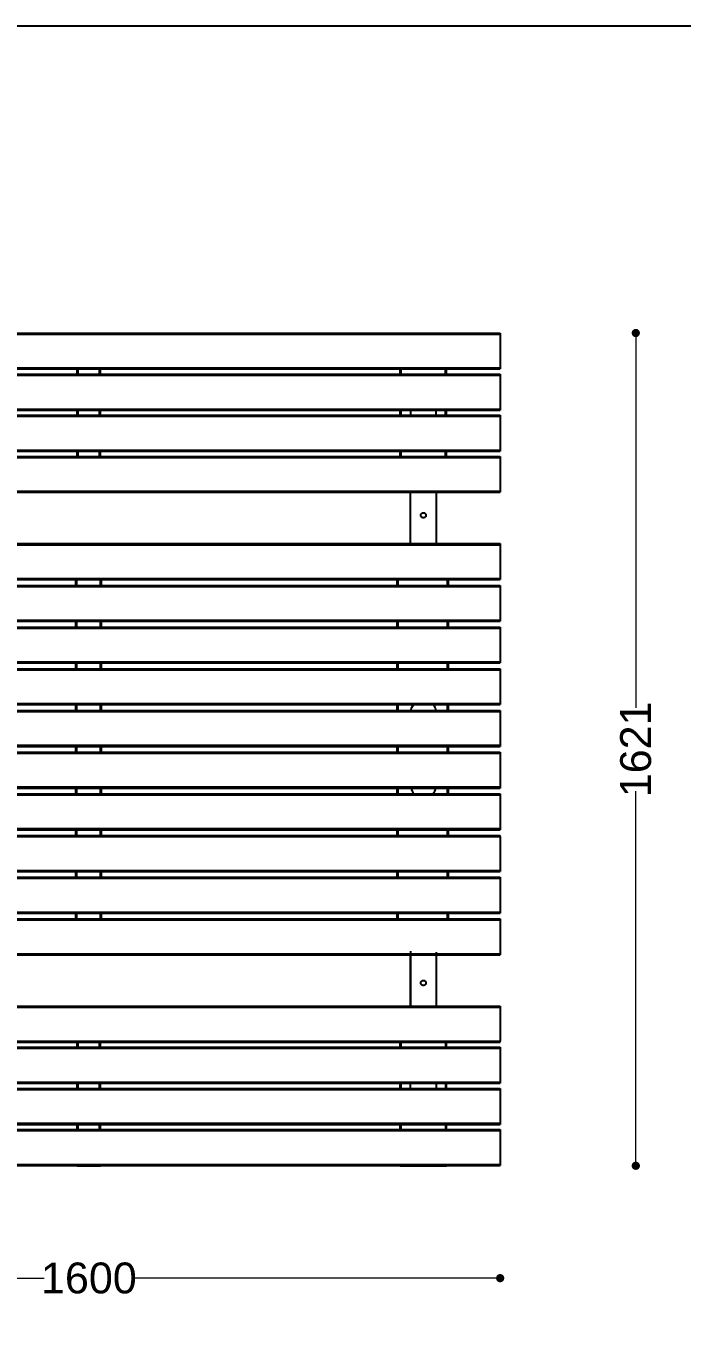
# Model space of a CAD drawing. Header units: millimetres. Extents: x 9263 to 14334, y 16216 to 20445.
# Drawn here: x 10539 to 11816, y 17926 to 20445 of the extents above; entities that cross this region are included whole.
import ezdxf

# ---------------------------------------------------------------- set-up
doc = ezdxf.new("R2010")
doc.units = ezdxf.units.MM
doc.header["$LTSCALE"] = 3
doc.layers.add('Default', color=7, linetype='Continuous')
doc.styles.get("Standard").update_dxf_attribs({"font": 'arial.ttf'})
doc.dimstyles.new('MATEUSZ', dxfattribs={"dimtxt": 35, "dimasz": 16, "dimexe": 0.18, "dimexo": 0.0625, "dimgap": 0.09, "dimtad": 0, "dimdec": 0, "dimdsep": 46, "dimtxsty": 'Standard', "dimblk": 'DOT', "dimcen": 0.09, "dimse1": 1, "dimse2": 1, "dimadec": 0, "dimazin": 0, "dimtfac": 1, "dimtdec": 0, "dimtofl": 0, "dimtmove": 0, "dimatfit": 3, "dimfxl": 1, "dimtolj": 1, "dimtzin": 0, "dimlwd": 9, "dimlwe": 9, "dimarcsym": 0})

# ---------------------------------------------------------------- blocks, each defined once
blk = doc.blocks.new('_Dot')
at = {"color": 0, "linetype": 'ByBlock', "lineweight": -2}
blk.add_line((-0.5, 0), (-1, 0), dxfattribs=at)
at = {"color": 0, "linetype": 'ByBlock', "const_width": 0.5}
blk.add_lwpolyline([(-0.25, 0, 1), (0.25, 0, 1)], format="xyb", close=True, dxfattribs=at)
blk = doc.blocks.new('*D28')
at = {"color": 0, "lineweight": 9, "transparency": 16777216}
for p, q in [((9877.7, 18007.9), (10574.9, 18007.9)), ((11445.7, 18007.9), (10748.4, 18007.9))]:
    blk.add_line(p, q, dxfattribs=at)
at = {"layer": 'Defpoints', "color": 0, "transparency": 16777216}
for p in [(9861.7, 19845.1), (11461.7, 19845.1), (11461.7, 18007.9)]:
    blk.add_point(p, dxfattribs=at)
at = {"color": 0, "lineweight": 9, "transparency": 16777216, "xscale": 16, "yscale": 16, "zscale": 16, "rotation": 180}
blk.add_blockref('_Dot', (9861.7, 18007.9), dxfattribs=at)
at = {"color": 0, "lineweight": 9, "transparency": 16777216, "xscale": 16, "yscale": 16, "zscale": 16}
blk.add_blockref('_Dot', (11461.7, 18007.9), dxfattribs=at)
at = {"color": 0, "transparency": 16777216, "insert": (10661.7, 18007.9), "char_height": 60, "attachment_point": 5}
blk.add_mtext('\\A1;1600', dxfattribs=at)
blk = doc.blocks.new('*D29')
at = {"color": 0, "lineweight": 9, "transparency": 16777216}
for p, q in [((11725.5, 19831.1), (11725.5, 19117.9)), ((11725.5, 18242.6), (11725.5, 18955.8))]:
    blk.add_line(p, q, dxfattribs=at)
at = {"layer": 'Defpoints', "color": 0, "transparency": 16777216}
for p in [(11461.5, 19847.1), (11357.6, 18226.6), (11725.5, 18226.6)]:
    blk.add_point(p, dxfattribs=at)
at = {"color": 0, "lineweight": 9, "transparency": 16777216, "xscale": 16, "yscale": 16, "zscale": 16}
for p, rotation in [((11725.5, 19847.1), 90), ((11725.5, 18226.6), 270)]:
    blk.add_blockref('_Dot', p, dxfattribs=dict(at, rotation=rotation))
at = {"color": 0, "transparency": 16777216, "insert": (11725.5, 19036.9), "char_height": 60, "attachment_point": 5, "rotation": 90}
blk.add_mtext('\\A1;1621', dxfattribs=at)

msp = doc.modelspace()

# ---------------------------------------------------------------- linework, layer by layer
for p, q in [((11287.4, 18644.3), (11287.4, 18539.3)), ((11337.4, 18642.2), (11337.4, 18537.2))]:
    msp.add_line(p, q)
msp.add_lwpolyline([(9262.9, 20444.8), (14334, 20444.8), (14334, 16215.9), (9262.9, 16215.9)], close=True)
at = {"layer": 'Default'}
for p, q in [((9861.9, 19847.1), (11461.5, 19847.1)), ((9861.9, 19845.1), (11461.5, 19845.1)), ((11461.5, 19845.1), (11461.5, 19779.1)), ((9861.9, 19779.1), (11461.5, 19779.1)), ((9861.9, 19777.1), (11461.5, 19777.1)), ((10639.1, 19767.1), (10639.1, 19777.1)), ((10639.1, 19767.1), (10639.1, 19777.1)), ((10640.9, 19767.1), (10640.9, 19777.1)), ((10682.4, 19767.1), (10682.4, 19777.1)), ((10684.2, 19767.1), (10684.2, 19777.1)), ((10684.2, 19767.1), (10684.2, 19777.1)), ((11267.3, 19767.1), (11267.3, 19777.1)), ((11267.3, 19767.1), (11267.3, 19777.1)), ((11269.1, 19767.1), (11269.1, 19777.1)), ((11355.7, 19767.1), (11355.7, 19777.1)), ((11357.5, 19767.1), (11357.5, 19777.1)), ((11357.5, 19767.1), (11357.5, 19777.1)), ((9861.9, 19767.1), (11461.5, 19767.1)), ((9861.9, 19765.1), (11461.5, 19765.1)), ((11461.5, 19765.1), (11461.5, 19699.1)), ((9861.9, 19699.1), (11461.5, 19699.1)), ((9861.9, 19697.1), (11461.5, 19697.1)), ((10639.1, 19687.1), (10639.1, 19699.1)), ((10639.1, 19687.1), (10639.1, 19699.1)), ((10640.9, 19687.1), (10640.9, 19699.1)), ((10682.4, 19687.1), (10682.4, 19699.1)), ((10684.2, 19687.1), (10684.2, 19699.1)), ((10684.2, 19687.1), (10684.2, 19699.1)), ((11267.3, 19687.1), (11267.3, 19699.1)), ((11267.3, 19687.1), (11267.3, 19699.1)), ((11269.1, 19687.1), (11269.1, 19699.1)), ((11355.7, 19687.1), (11355.7, 19699.1)), ((11357.5, 19687.1), (11357.5, 19699.1)), ((11357.5, 19687.1), (11357.5, 19699.1)), ((9861.9, 19687.1), (11461.5, 19687.1)), ((9861.9, 19685.1), (11461.5, 19685.1)), ((11461.5, 19685.1), (11461.5, 19619.1)), ((9861.9, 19619.1), (11461.5, 19619.1)), ((9861.9, 19617.1), (11461.5, 19617.1)), ((9861.9, 19607.1), (11461.5, 19607.1)), ((9861.9, 19605.1), (11461.5, 19605.1)), ((10639.1, 19607.1), (10639.1, 19617.1)), ((10639.1, 19607.1), (10639.1, 19617.1)), ((10640.9, 19607.1), (10640.9, 19617.1)), ((10682.4, 19607.1), (10682.4, 19617.1)), ((10684.2, 19607.1), (10684.2, 19617.1)), ((10684.2, 19607.1), (10684.2, 19617.1)), ((11267.3, 19607.1), (11267.3, 19617.1)), ((11267.3, 19607.1), (11267.3, 19617.1)), ((11269.1, 19607.1), (11269.1, 19617.1)), ((11355.7, 19607.1), (11355.7, 19617.1)), ((11357.5, 19607.1), (11357.5, 19617.1)), ((11357.5, 19607.1), (11357.5, 19617.1)), ((11461.5, 19605.1), (11461.5, 19539.1)), ((9861.9, 19539.1), (11461.5, 19539.1)), ((9861.9, 19537.1), (11461.5, 19537.1)), ((11287.4, 19437.2), (11287.4, 19537.1)), ((11337.4, 19537.1), (11337.4, 19437.2)), ((9861.9, 19437.2), (11461.5, 19437.2)), ((9861.9, 19435.2), (11461.5, 19435.2)), ((11461.5, 19435.2), (11461.5, 19369.2)), ((9861.9, 19369.2), (11461.5, 19369.2)), ((9861.9, 19367.2), (11461.5, 19367.2)), ((9861.9, 19356.1), (11461.5, 19356.1)), ((9861.9, 19354.1), (11461.5, 19354.1)), ((10636.6, 19356.1), (10636.6, 19367.2)), ((10636.6, 19356.1), (10636.6, 19367.2)), ((10638.6, 19356.1), (10638.6, 19367.2)), ((10684.6, 19356.1), (10684.6, 19367.2)), ((10686.6, 19356.1), (10686.6, 19367.2)), ((10686.6, 19356.1), (10686.6, 19367.2)), ((11261.5, 19356.1), (11261.5, 19367.2)), ((11261.5, 19356.1), (11261.5, 19367.2)), ((11263.5, 19356.1), (11263.5, 19367.2)), ((11359.5, 19356.1), (11359.5, 19367.2)), ((11361.5, 19356.1), (11361.5, 19367.2)), ((11361.5, 19356.1), (11361.5, 19367.2)), ((11461.5, 19354.1), (11461.5, 19288.1)), ((9861.9, 19288.1), (11461.5, 19288.1)), ((9861.9, 19286.1), (11461.5, 19286.1)), ((9861.9, 19275), (11461.5, 19275)), ((9861.9, 19273), (11461.5, 19273)), ((10636.6, 19275), (10636.6, 19288.1)), ((10636.6, 19275), (10636.6, 19288.1)), ((10638.6, 19275), (10638.6, 19288.1)), ((10684.6, 19275), (10684.6, 19288.1)), ((10686.6, 19275), (10686.6, 19288.1)), ((10686.6, 19275), (10686.6, 19288.1)), ((11261.5, 19275), (11261.5, 19288.1)), ((11261.5, 19275), (11261.5, 19288.1)), ((11263.5, 19275), (11263.5, 19288.1)), ((11359.5, 19275), (11359.5, 19288.1)), ((11361.5, 19275), (11361.5, 19288.1)), ((11361.5, 19275), (11361.5, 19288.1)), ((11461.5, 19273), (11461.5, 19207)), ((9861.9, 19207), (11461.5, 19207)), ((9861.9, 19205), (11461.5, 19205)), ((9861.9, 19193.9), (11461.5, 19193.9)), ((9861.9, 19191.9), (11461.5, 19191.9)), ((10636.6, 19193.9), (10636.6, 19205)), ((10636.6, 19193.9), (10636.6, 19205)), ((10638.6, 19193.9), (10638.6, 19205)), ((10684.6, 19193.9), (10684.6, 19205)), ((10686.6, 19193.9), (10686.6, 19205)), ((10686.6, 19193.9), (10686.6, 19205)), ((11261.5, 19193.9), (11261.5, 19205)), ((11261.5, 19193.9), (11261.5, 19205)), ((11263.5, 19193.9), (11263.5, 19205)), ((11359.5, 19193.9), (11359.5, 19205)), ((11361.5, 19193.9), (11361.5, 19205)), ((11361.5, 19193.9), (11361.5, 19205)), ((11461.5, 19191.9), (11461.5, 19125.9)), ((9861.9, 19125.9), (11461.5, 19125.9)), ((9861.9, 19123.9), (11461.5, 19123.9)), ((10636.6, 19112.8), (10636.6, 19123.9)), ((10636.6, 19112.8), (10636.6, 19123.9)), ((10638.6, 19112.8), (10638.6, 19123.9)), ((10684.6, 19112.8), (10684.6, 19123.9)), ((10686.6, 19112.8), (10686.6, 19123.9)), ((10686.6, 19112.8), (10686.6, 19123.9)), ((11261.5, 19112.8), (11261.5, 19123.9)), ((11261.5, 19112.8), (11261.5, 19123.9)), ((11263.5, 19112.8), (11263.5, 19123.9)), ((11359.5, 19112.8), (11359.5, 19123.9)), ((11361.5, 19112.8), (11361.5, 19123.9)), ((11361.5, 19112.8), (11361.5, 19123.9)), ((9861.9, 19112.8), (11461.5, 19112.8)), ((9861.9, 19110.8), (11461.5, 19110.8)), ((11461.5, 19110.8), (11461.5, 19044.8)), ((9861.9, 19044.8), (11461.5, 19044.8)), ((9861.9, 19042.8), (11461.5, 19042.8)), ((10636.6, 19031.7), (10636.6, 19044.8)), ((10636.6, 19031.7), (10636.6, 19044.8)), ((10638.6, 19031.7), (10638.6, 19044.8)), ((10684.6, 19031.7), (10684.6, 19044.8)), ((10686.6, 19031.7), (10686.6, 19044.8)), ((10686.6, 19031.7), (10686.6, 19044.8)), ((11261.5, 19031.7), (11261.5, 19044.8)), ((11261.5, 19031.7), (11261.5, 19044.8)), ((11263.5, 19031.7), (11263.5, 19044.8)), ((11359.5, 19031.7), (11359.5, 19044.8)), ((11361.5, 19031.7), (11361.5, 19044.8)), ((11361.5, 19031.7), (11361.5, 19044.8)), ((9861.9, 19031.7), (11461.5, 19031.7)), ((9861.9, 19029.7), (11461.5, 19029.7)), ((11461.5, 19029.7), (11461.5, 18963.7)), ((9861.9, 18963.7), (11461.5, 18963.7)), ((9861.9, 18961.7), (11461.5, 18961.7)), ((9861.9, 18950.6), (11461.5, 18950.6)), ((9861.9, 18948.6), (11461.5, 18948.6)), ((10636.6, 18950.6), (10636.6, 18961.7)), ((10636.6, 18950.6), (10636.6, 18961.7)), ((10638.6, 18950.6), (10638.6, 18961.7)), ((10684.6, 18950.6), (10684.6, 18961.7)), ((10686.6, 18950.6), (10686.6, 18961.7)), ((10686.6, 18950.6), (10686.6, 18961.7)), ((11261.5, 18950.6), (11261.5, 18961.7)), ((11261.5, 18950.6), (11261.5, 18961.7)), ((11263.5, 18950.6), (11263.5, 18961.7)), ((11359.5, 18950.6), (11359.5, 18961.7)), ((11361.5, 18950.6), (11361.5, 18961.7)), ((11361.5, 18950.6), (11361.5, 18961.7)), ((11461.5, 18948.6), (11461.5, 18882.6)), ((9861.9, 18882.6), (11461.5, 18882.6)), ((9861.9, 18880.6), (11461.5, 18880.6)), ((9861.9, 18869.5), (11461.5, 18869.5)), ((9861.9, 18867.5), (11461.5, 18867.5)), ((10636.6, 18869.5), (10636.6, 18880.6)), ((10636.6, 18869.5), (10636.6, 18880.6)), ((10638.6, 18869.5), (10638.6, 18880.6)), ((10684.6, 18869.5), (10684.6, 18880.6)), ((10686.6, 18869.5), (10686.6, 18880.6)), ((10686.6, 18869.5), (10686.6, 18880.6)), ((11261.5, 18869.5), (11261.5, 18880.6)), ((11261.5, 18869.5), (11261.5, 18880.6)), ((11263.5, 18869.5), (11263.5, 18880.6)), ((11359.5, 18869.5), (11359.5, 18880.6)), ((11361.5, 18869.5), (11361.5, 18880.6)), ((11361.5, 18869.5), (11361.5, 18880.6)), ((11461.5, 18867.5), (11461.5, 18801.5)), ((9861.9, 18801.5), (11461.5, 18801.5)), ((9861.9, 18799.5), (11461.5, 18799.5)), ((9861.9, 18788.4), (11461.5, 18788.4)), ((10636.6, 18788.4), (10636.6, 18801.5)), ((10636.6, 18788.4), (10636.6, 18801.5)), ((10638.6, 18788.4), (10638.6, 18801.5)), ((10684.6, 18788.4), (10684.6, 18801.5)), ((10686.6, 18788.4), (10686.6, 18801.5)), ((10686.6, 18788.4), (10686.6, 18801.5)), ((11261.5, 18788.4), (11261.5, 18801.5)), ((11261.5, 18788.4), (11261.5, 18801.5)), ((11263.5, 18788.4), (11263.5, 18801.5)), ((11359.5, 18788.4), (11359.5, 18801.5)), ((11361.5, 18788.4), (11361.5, 18801.5)), ((11361.5, 18788.4), (11361.5, 18801.5)), ((9861.9, 18786.4), (11461.5, 18786.4)), ((11461.5, 18786.4), (11461.5, 18720.4)), ((9861.9, 18720.4), (11461.5, 18720.4)), ((9861.9, 18718.4), (11461.5, 18718.4)), ((10636.6, 18707.3), (10636.6, 18718.4)), ((10636.6, 18707.3), (10636.6, 18718.4)), ((10638.6, 18707.3), (10638.6, 18718.4)), ((10684.6, 18707.3), (10684.6, 18718.4)), ((10686.6, 18707.3), (10686.6, 18718.4)), ((10686.6, 18707.3), (10686.6, 18718.4)), ((11261.5, 18707.3), (11261.5, 18718.4)), ((11261.5, 18707.3), (11261.5, 18718.4)), ((11263.5, 18707.3), (11263.5, 18718.4)), ((11359.5, 18707.3), (11359.5, 18718.4)), ((11361.5, 18707.3), (11361.5, 18718.4)), ((11361.5, 18707.3), (11361.5, 18718.4)), ((9861.9, 18707.3), (11461.5, 18707.3)), ((9861.9, 18705.3), (11461.5, 18705.3)), ((11461.5, 18705.3), (11461.5, 18639.3)), ((9861.9, 18639.3), (11461.5, 18639.3)), ((9861.9, 18637.3), (11461.5, 18637.3)), ((10636.6, 18637.1), (10686.6, 18637.1)), ((10636.6, 18637.1), (10638.6, 18637.1)), ((10684.6, 18637.1), (10686.6, 18637.1)), ((11261.5, 18637.2), (11361.5, 18637.2)), ((11261.5, 18637.2), (11263.5, 18637.2)), ((11287.4, 18537.2), (11287.4, 18637.3)), ((11359.5, 18637.2), (11361.5, 18637.2)), ((9861.9, 18537.2), (11461.5, 18537.2)), ((9861.9, 18535.2), (11461.5, 18535.2)), ((11461.5, 18535.2), (11461.5, 18469.2)), ((9861.9, 18469.2), (11461.5, 18469.2)), ((9861.9, 18467.2), (11461.5, 18467.2)), ((10639.1, 18457.2), (10639.1, 18467.2)), ((10639.1, 18457.2), (10639.1, 18467.2)), ((10640.9, 18457.2), (10640.9, 18467.2)), ((10682.4, 18457.2), (10682.4, 18467.2)), ((10684.2, 18457.2), (10684.2, 18467.2)), ((10684.2, 18457.2), (10684.2, 18467.2)), ((11267.4, 18457.2), (11267.4, 18467.2)), ((11267.4, 18457.2), (11267.4, 18467.2)), ((11269.2, 18457.2), (11269.2, 18467.2)), ((11355.8, 18457.2), (11355.8, 18467.2)), ((11357.6, 18457.2), (11357.6, 18467.2)), ((11357.6, 18457.2), (11357.6, 18467.2)), ((9861.9, 18457.2), (11461.5, 18457.2)), ((9861.9, 18455.2), (11461.5, 18455.2)), ((11461.5, 18455.2), (11461.5, 18389.2)), ((9861.9, 18389.2), (11461.5, 18389.2)), ((9861.9, 18387.2), (11461.5, 18387.2)), ((10639.1, 18377.2), (10639.1, 18387.2)), ((10639.1, 18377.2), (10639.1, 18387.2)), ((10640.9, 18377.2), (10640.9, 18387.2)), ((10682.4, 18377.2), (10682.4, 18387.2)), ((10684.2, 18377.2), (10684.2, 18387.2)), ((10684.2, 18377.2), (10684.2, 18387.2)), ((11267.4, 18377.2), (11267.4, 18387.2)), ((11267.4, 18377.2), (11267.4, 18387.2)), ((11269.2, 18377.2), (11269.2, 18387.2)), ((11355.8, 18377.2), (11355.8, 18387.2)), ((11357.6, 18377.2), (11357.6, 18387.2)), ((11357.6, 18377.2), (11357.6, 18387.2)), ((9861.9, 18377.2), (11461.5, 18377.2)), ((9861.9, 18375.2), (11461.5, 18375.2)), ((11461.5, 18375.2), (11461.5, 18309.2)), ((9861.9, 18309.2), (11461.5, 18309.2)), ((9861.9, 18307.2), (11461.5, 18307.2)), ((9861.9, 18297.2), (11461.5, 18297.2)), ((9861.9, 18295.2), (11461.5, 18295.2)), ((10639.1, 18297.2), (10639.1, 18307.2)), ((10639.1, 18297.2), (10639.1, 18307.2)), ((10640.9, 18297.2), (10640.9, 18307.2)), ((10682.4, 18297.2), (10682.4, 18307.2)), ((10684.2, 18297.2), (10684.2, 18307.2)), ((10684.2, 18297.2), (10684.2, 18307.2)), ((11267.4, 18297.2), (11267.4, 18307.2)), ((11267.4, 18297.2), (11267.4, 18307.2)), ((11269.2, 18297.2), (11269.2, 18307.2)), ((11355.8, 18297.2), (11355.8, 18307.2)), ((11357.6, 18297.2), (11357.6, 18307.2)), ((11357.6, 18297.2), (11357.6, 18307.2)), ((11461.5, 18295.2), (11461.5, 18229.2)), ((9861.9, 18229.2), (11461.5, 18229.2)), ((9861.9, 18227.2), (11461.5, 18227.2)), ((10639.1, 18226.5), (10640.9, 18226.5)), ((10639.1, 18226.5), (10684.2, 18226.5)), ((10682.4, 18226.5), (10684.2, 18226.5)), ((11267.4, 18226.6), (11269.2, 18226.6)), ((11267.4, 18226.6), (11357.6, 18226.6)), ((11355.8, 18226.6), (11357.6, 18226.6))]:
    msp.add_line(p, q, dxfattribs=at)
for points in [[(11461.5, 19845.1, 0), (11461.5, 19847.1, 0)], [(11461.5, 19847.1, 0), (11461.5, 19847.1, 0), (11461.5, 19847.1, 0), (11461.5, 19847.1, 0), (11461.5, 19847.1, 0), (11461.5, 19847.1, 0), (11461.5, 19847.1, 0), (11461.5, 19847.1, 0), (11461.5, 19847.1, 0), (11461.5, 19847.1, 0), (11461.5, 19847.1, 0), (11461.5, 19847.1, 0), (11461.5, 19846.9, 0), (11461.6, 19846.3, 0), (11461.7, 19845.1, 0)], [(11461.5, 19777.1, 0), (11461.5, 19777.1, 0), (11461.5, 19777.1, 0), (11461.5, 19777.1, 0), (11461.5, 19777.1, 0), (11461.5, 19777.1, 0), (11461.5, 19777.1, 0), (11461.5, 19777.1, 0), (11461.5, 19777.1, 0), (11461.5, 19777.1, 0), (11461.5, 19777.1, 0), (11461.5, 19777.1, 0), (11461.5, 19777.2, 0), (11461.5, 19777.2, 0), (11461.5, 19777.2, 0), (11461.5, 19777.4, 0), (11461.5, 19779.1, 0)], [(11461.7, 19779.1, 0), (11461.6, 19777.7, 0), (11461.5, 19777.3, 0), (11461.5, 19777.2, 0), (11461.5, 19777.2, 0), (11461.5, 19777.2, 0), (11461.5, 19777.2, 0), (11461.5, 19777.2, 0), (11461.5, 19777.2, 0), (11461.5, 19777.1, 0), (11461.5, 19777.1, 0), (11461.5, 19777.1, 0), (11461.5, 19777.1, 0), (11461.5, 19777.1, 0)], [(11461.5, 19765.1, 0), (11461.5, 19767.1, 0)], [(11461.5, 19767.1, 0), (11461.5, 19767.1, 0), (11461.5, 19767.1, 0), (11461.5, 19767.1, 0), (11461.5, 19767.1, 0), (11461.5, 19767.1, 0), (11461.5, 19767.1, 0), (11461.5, 19767.1, 0), (11461.5, 19767.1, 0), (11461.5, 19767.1, 0), (11461.5, 19767.1, 0), (11461.5, 19767.1, 0), (11461.5, 19766.9, 0), (11461.6, 19766.3, 0), (11461.7, 19765.1, 0)], [(11287.9, 19697.1, 0), (11287.5, 19694.7, 0), (11287.4, 19692.2, 0), (11287.6, 19689.7, 0), (11288, 19687.1, 0)], [(11336.8, 19687.1, 0), (11337.3, 19690.1, 0), (11337.4, 19693.1, 0), (11337.1, 19696.1, 0), (11336.5, 19699.1, 0)], [(11461.5, 19697.1, 0), (11461.5, 19697.1, 0), (11461.5, 19697.1, 0), (11461.5, 19697.1, 0), (11461.5, 19697.1, 0), (11461.5, 19697.1, 0), (11461.5, 19697.1, 0), (11461.5, 19697.1, 0), (11461.5, 19697.1, 0), (11461.5, 19697.1, 0), (11461.5, 19697.1, 0), (11461.5, 19697.1, 0), (11461.5, 19697.2, 0), (11461.5, 19697.2, 0), (11461.5, 19697.2, 0), (11461.5, 19697.4, 0), (11461.5, 19699.1, 0)], [(11461.7, 19699.1, 0), (11461.6, 19697.7, 0), (11461.5, 19697.3, 0), (11461.5, 19697.2, 0), (11461.5, 19697.2, 0), (11461.5, 19697.2, 0), (11461.5, 19697.2, 0), (11461.5, 19697.2, 0), (11461.5, 19697.2, 0), (11461.5, 19697.1, 0), (11461.5, 19697.1, 0), (11461.5, 19697.1, 0), (11461.5, 19697.1, 0), (11461.5, 19697.1, 0)], [(11461.5, 19685.1, 0), (11461.5, 19687.1, 0)], [(11461.5, 19687.1, 0), (11461.5, 19687.1, 0), (11461.5, 19687.1, 0), (11461.5, 19687.1, 0), (11461.5, 19687.1, 0), (11461.5, 19687.1, 0), (11461.5, 19687.1, 0), (11461.5, 19687.1, 0), (11461.5, 19687.1, 0), (11461.5, 19687.1, 0), (11461.5, 19687.1, 0), (11461.5, 19687.1, 0), (11461.5, 19686.9, 0), (11461.6, 19686.3, 0), (11461.7, 19685.1, 0)], [(11461.5, 19617.1, 0), (11461.5, 19617.1, 0), (11461.5, 19617.1, 0), (11461.5, 19617.1, 0), (11461.5, 19617.1, 0), (11461.5, 19617.1, 0), (11461.5, 19617.1, 0), (11461.5, 19617.1, 0), (11461.5, 19617.1, 0), (11461.5, 19617.1, 0), (11461.5, 19617.1, 0), (11461.5, 19617.1, 0), (11461.5, 19617.2, 0), (11461.5, 19617.2, 0), (11461.5, 19617.2, 0), (11461.5, 19617.4, 0), (11461.5, 19619.1, 0)], [(11461.7, 19619.1, 0), (11461.6, 19617.7, 0), (11461.5, 19617.3, 0), (11461.5, 19617.2, 0), (11461.5, 19617.2, 0), (11461.5, 19617.2, 0), (11461.5, 19617.2, 0), (11461.5, 19617.2, 0), (11461.5, 19617.2, 0), (11461.5, 19617.1, 0), (11461.5, 19617.1, 0), (11461.5, 19617.1, 0), (11461.5, 19617.1, 0), (11461.5, 19617.1, 0)], [(11461.5, 19605.1, 0), (11461.5, 19607.1, 0)], [(11461.5, 19607.1, 0), (11461.5, 19607.1, 0), (11461.5, 19607.1, 0), (11461.5, 19607.1, 0), (11461.5, 19607.1, 0), (11461.5, 19607.1, 0), (11461.5, 19607.1, 0), (11461.5, 19607.1, 0), (11461.5, 19607.1, 0), (11461.5, 19607.1, 0), (11461.5, 19607.1, 0), (11461.5, 19607, 0), (11461.5, 19606.9, 0), (11461.6, 19606.3, 0), (11461.7, 19605.1, 0)], [(11461.5, 19537.1, 0), (11461.5, 19537.1, 0), (11461.5, 19537.1, 0), (11461.5, 19537.1, 0), (11461.5, 19537.1, 0), (11461.5, 19537.1, 0), (11461.5, 19537.1, 0), (11461.5, 19537.1, 0), (11461.5, 19537.1, 0), (11461.5, 19537.1, 0), (11461.5, 19537.1, 0), (11461.5, 19537.1, 0), (11461.5, 19537.1, 0), (11461.5, 19537.2, 0), (11461.5, 19537.2, 0), (11461.5, 19537.4, 0), (11461.5, 19539.1, 0)], [(11461.7, 19539.1, 0), (11461.6, 19537.7, 0), (11461.5, 19537.3, 0), (11461.5, 19537.2, 0), (11461.5, 19537.2, 0), (11461.5, 19537.2, 0), (11461.5, 19537.2, 0), (11461.5, 19537.2, 0), (11461.5, 19537.1, 0), (11461.5, 19537.1, 0), (11461.5, 19537.1, 0), (11461.5, 19537.1, 0), (11461.5, 19537.1, 0), (11461.5, 19537.1, 0)], [(11461.5, 19435.2, 0), (11461.5, 19437.2, 0)], [(11461.5, 19437.2, 0), (11461.5, 19437.2, 0), (11461.5, 19437.2, 0), (11461.5, 19437.2, 0), (11461.5, 19437.2, 0), (11461.5, 19437.2, 0), (11461.5, 19437.2, 0), (11461.5, 19437.2, 0), (11461.5, 19437.2, 0), (11461.5, 19437.2, 0), (11461.5, 19437.2, 0), (11461.5, 19437.1, 0), (11461.5, 19436.9, 0), (11461.6, 19436.4, 0), (11461.7, 19435.2, 0)], [(11461.5, 19367.2, 0), (11461.5, 19367.2, 0), (11461.5, 19367.2, 0), (11461.5, 19367.2, 0), (11461.5, 19367.2, 0), (11461.5, 19367.2, 0), (11461.5, 19367.2, 0), (11461.5, 19367.2, 0), (11461.5, 19367.2, 0), (11461.5, 19367.2, 0), (11461.5, 19367.2, 0), (11461.5, 19367.2, 0), (11461.5, 19367.2, 0), (11461.5, 19367.2, 0), (11461.5, 19367.3, 0), (11461.5, 19367.4, 0), (11461.5, 19369.2, 0)], [(11461.7, 19369.2, 0), (11461.6, 19367.8, 0), (11461.5, 19367.3, 0), (11461.5, 19367.3, 0), (11461.5, 19367.2, 0), (11461.5, 19367.2, 0), (11461.5, 19367.2, 0), (11461.5, 19367.2, 0), (11461.5, 19367.2, 0), (11461.5, 19367.2, 0), (11461.5, 19367.2, 0), (11461.5, 19367.2, 0), (11461.5, 19367.2, 0), (11461.5, 19367.2, 0)], [(11461.5, 19354.1, 0), (11461.5, 19356.1, 0)], [(11461.5, 19356.1, 0), (11461.5, 19356.1, 0), (11461.5, 19356.1, 0), (11461.5, 19356.1, 0), (11461.5, 19356.1, 0), (11461.5, 19356.1, 0), (11461.5, 19356.1, 0), (11461.5, 19356.1, 0), (11461.5, 19356.1, 0), (11461.5, 19356.1, 0), (11461.5, 19356.1, 0), (11461.5, 19356, 0), (11461.5, 19355.8, 0), (11461.6, 19355.3, 0), (11461.7, 19354.1, 0)], [(11461.5, 19286.1, 0), (11461.5, 19286.1, 0), (11461.5, 19286.1, 0), (11461.5, 19286.1, 0), (11461.5, 19286.1, 0), (11461.5, 19286.1, 0), (11461.5, 19286.1, 0), (11461.5, 19286.1, 0), (11461.5, 19286.1, 0), (11461.5, 19286.1, 0), (11461.5, 19286.1, 0), (11461.5, 19286.1, 0), (11461.5, 19286.1, 0), (11461.5, 19286.1, 0), (11461.5, 19286.2, 0), (11461.5, 19286.3, 0), (11461.5, 19288.1, 0)], [(11461.7, 19288.1, 0), (11461.6, 19286.7, 0), (11461.5, 19286.2, 0), (11461.5, 19286.2, 0), (11461.5, 19286.1, 0), (11461.5, 19286.1, 0), (11461.5, 19286.1, 0), (11461.5, 19286.1, 0), (11461.5, 19286.1, 0), (11461.5, 19286.1, 0), (11461.5, 19286.1, 0), (11461.5, 19286.1, 0), (11461.5, 19286.1, 0), (11461.5, 19286.1, 0)], [(11461.5, 19273, 0), (11461.5, 19275, 0)], [(11461.5, 19275, 0), (11461.5, 19275, 0), (11461.5, 19275, 0), (11461.5, 19275, 0), (11461.5, 19275, 0), (11461.5, 19275, 0), (11461.5, 19275, 0), (11461.5, 19275, 0), (11461.5, 19275, 0), (11461.5, 19275, 0), (11461.5, 19275, 0), (11461.5, 19274.9, 0), (11461.5, 19274.7, 0), (11461.6, 19274.2, 0), (11461.7, 19273, 0)], [(11461.5, 19205, 0), (11461.5, 19205, 0), (11461.5, 19205, 0), (11461.5, 19205, 0), (11461.5, 19205, 0), (11461.5, 19205, 0), (11461.5, 19205, 0), (11461.5, 19205, 0), (11461.5, 19205, 0), (11461.5, 19205, 0), (11461.5, 19205, 0), (11461.5, 19205, 0), (11461.5, 19205, 0), (11461.5, 19205, 0), (11461.5, 19205, 0), (11461.5, 19205.1, 0), (11461.5, 19205.2, 0), (11461.5, 19207, 0)], [(11461.7, 19207, 0), (11461.6, 19205.6, 0), (11461.5, 19205.1, 0), (11461.5, 19205.1, 0), (11461.5, 19205, 0), (11461.5, 19205, 0), (11461.5, 19205, 0), (11461.5, 19205, 0), (11461.5, 19205, 0), (11461.5, 19205, 0), (11461.5, 19205, 0), (11461.5, 19205, 0), (11461.5, 19205, 0), (11461.5, 19205, 0)], [(11461.5, 19191.9, 0), (11461.5, 19193.9, 0)], [(11461.5, 19193.9, 0), (11461.5, 19193.9, 0), (11461.5, 19193.9, 0), (11461.5, 19193.9, 0), (11461.5, 19193.9, 0), (11461.5, 19193.9, 0), (11461.5, 19193.9, 0), (11461.5, 19193.9, 0), (11461.5, 19193.9, 0), (11461.5, 19193.9, 0), (11461.5, 19193.9, 0), (11461.5, 19193.8, 0), (11461.5, 19193.6, 0), (11461.6, 19193.1, 0), (11461.7, 19191.9, 0)], [(11288, 19112.8, 0), (11288.9, 19115.8, 0), (11290.1, 19118.7, 0), (11291.7, 19121.4, 0), (11293.6, 19123.9, 0)], [(11331.2, 19123.9, 0), (11333.2, 19121.4, 0), (11334.7, 19118.7, 0), (11336, 19115.8, 0), (11336.8, 19112.8, 0)], [(11461.5, 19123.9, 0), (11461.5, 19123.9, 0), (11461.5, 19123.9, 0), (11461.5, 19123.9, 0), (11461.5, 19123.9, 0), (11461.5, 19123.9, 0), (11461.5, 19123.9, 0), (11461.5, 19123.9, 0), (11461.5, 19123.9, 0), (11461.5, 19123.9, 0), (11461.5, 19123.9, 0), (11461.5, 19123.9, 0), (11461.5, 19123.9, 0), (11461.5, 19123.9, 0), (11461.5, 19124, 0), (11461.5, 19124.1, 0), (11461.5, 19125.9, 0)], [(11461.7, 19125.9, 0), (11461.6, 19124.5, 0), (11461.5, 19124, 0), (11461.5, 19124, 0), (11461.5, 19123.9, 0), (11461.5, 19123.9, 0), (11461.5, 19123.9, 0), (11461.5, 19123.9, 0), (11461.5, 19123.9, 0), (11461.5, 19123.9, 0), (11461.5, 19123.9, 0), (11461.5, 19123.9, 0), (11461.5, 19123.9, 0), (11461.5, 19123.9, 0)], [(11461.5, 19110.8, 0), (11461.5, 19112.8, 0)], [(11461.5, 19112.8, 0), (11461.5, 19112.8, 0), (11461.5, 19112.8, 0), (11461.5, 19112.8, 0), (11461.5, 19112.8, 0), (11461.5, 19112.8, 0), (11461.5, 19112.8, 0), (11461.5, 19112.8, 0), (11461.5, 19112.8, 0), (11461.5, 19112.8, 0), (11461.5, 19112.8, 0), (11461.5, 19112.7, 0), (11461.5, 19112.5, 0), (11461.6, 19112, 0), (11461.7, 19110.8, 0)], [(11461.5, 19042.8, 0), (11461.5, 19042.8, 0), (11461.5, 19042.8, 0), (11461.5, 19042.8, 0), (11461.5, 19042.8, 0), (11461.5, 19042.8, 0), (11461.5, 19042.8, 0), (11461.5, 19042.8, 0), (11461.5, 19042.8, 0), (11461.5, 19042.8, 0), (11461.5, 19042.8, 0), (11461.5, 19042.8, 0), (11461.5, 19042.8, 0), (11461.5, 19042.8, 0), (11461.5, 19042.8, 0), (11461.5, 19042.9, 0), (11461.5, 19043, 0), (11461.5, 19044.8, 0)], [(11461.7, 19044.8, 0), (11461.6, 19043.4, 0), (11461.5, 19042.9, 0), (11461.5, 19042.9, 0), (11461.5, 19042.8, 0), (11461.5, 19042.8, 0), (11461.5, 19042.8, 0), (11461.5, 19042.8, 0), (11461.5, 19042.8, 0), (11461.5, 19042.8, 0), (11461.5, 19042.8, 0), (11461.5, 19042.8, 0), (11461.5, 19042.8, 0), (11461.5, 19042.8, 0)], [(11461.5, 19029.7, 0), (11461.5, 19031.7, 0)], [(11461.5, 19031.7, 0), (11461.5, 19031.7, 0), (11461.5, 19031.7, 0), (11461.5, 19031.7, 0), (11461.5, 19031.7, 0), (11461.5, 19031.7, 0), (11461.5, 19031.7, 0), (11461.5, 19031.7, 0), (11461.5, 19031.7, 0), (11461.5, 19031.7, 0), (11461.5, 19031.7, 0), (11461.5, 19031.6, 0), (11461.5, 19031.4, 0), (11461.6, 19030.9, 0), (11461.7, 19029.7, 0)], [(11288.1, 18961.7, 0), (11289, 18958.6, 0), (11290.3, 18955.7, 0), (11292, 18953.1, 0), (11293.9, 18950.6, 0)], [(11330.9, 18950.6, 0), (11332.9, 18953.1, 0), (11334.5, 18955.8, 0), (11335.8, 18958.7, 0), (11336.7, 18961.7, 0)], [(11461.5, 18961.7, 0), (11461.5, 18961.7, 0), (11461.5, 18961.7, 0), (11461.5, 18961.7, 0), (11461.5, 18961.7, 0), (11461.5, 18961.7, 0), (11461.5, 18961.7, 0), (11461.5, 18961.7, 0), (11461.5, 18961.7, 0), (11461.5, 18961.7, 0), (11461.5, 18961.7, 0), (11461.5, 18961.7, 0), (11461.5, 18961.7, 0), (11461.5, 18961.7, 0), (11461.5, 18961.7, 0), (11461.5, 18961.8, 0), (11461.5, 18961.9, 0), (11461.5, 18963.7, 0)], [(11461.7, 18963.7, 0), (11461.6, 18962.3, 0), (11461.5, 18961.8, 0), (11461.5, 18961.8, 0), (11461.5, 18961.7, 0), (11461.5, 18961.7, 0), (11461.5, 18961.7, 0), (11461.5, 18961.7, 0), (11461.5, 18961.7, 0), (11461.5, 18961.7, 0), (11461.5, 18961.7, 0), (11461.5, 18961.7, 0), (11461.5, 18961.7, 0), (11461.5, 18961.7, 0)], [(11461.5, 18948.6, 0), (11461.5, 18950.6, 0)], [(11461.5, 18950.6, 0), (11461.5, 18950.6, 0), (11461.5, 18950.6, 0), (11461.5, 18950.6, 0), (11461.5, 18950.6, 0), (11461.5, 18950.6, 0), (11461.5, 18950.6, 0), (11461.5, 18950.6, 0), (11461.5, 18950.6, 0), (11461.5, 18950.6, 0), (11461.5, 18950.6, 0), (11461.5, 18950.5, 0), (11461.5, 18950.3, 0), (11461.6, 18949.8, 0), (11461.7, 18948.6, 0)], [(11461.5, 18880.6, 0), (11461.5, 18880.6, 0), (11461.5, 18880.6, 0), (11461.5, 18880.6, 0), (11461.5, 18880.6, 0), (11461.5, 18880.6, 0), (11461.5, 18880.6, 0), (11461.5, 18880.6, 0), (11461.5, 18880.6, 0), (11461.5, 18880.6, 0), (11461.5, 18880.6, 0), (11461.5, 18880.6, 0), (11461.5, 18880.6, 0), (11461.5, 18880.6, 0), (11461.5, 18880.6, 0), (11461.5, 18880.7, 0), (11461.5, 18880.8, 0), (11461.5, 18882.6, 0)], [(11461.7, 18882.6, 0), (11461.6, 18881.2, 0), (11461.5, 18880.7, 0), (11461.5, 18880.7, 0), (11461.5, 18880.6, 0), (11461.5, 18880.6, 0), (11461.5, 18880.6, 0), (11461.5, 18880.6, 0), (11461.5, 18880.6, 0), (11461.5, 18880.6, 0), (11461.5, 18880.6, 0), (11461.5, 18880.6, 0), (11461.5, 18880.6, 0), (11461.5, 18880.6, 0)], [(11461.5, 18867.5, 0), (11461.5, 18869.5, 0)], [(11461.5, 18799.5, 0), (11461.5, 18799.5, 0), (11461.5, 18799.5, 0), (11461.5, 18799.5, 0), (11461.5, 18799.5, 0), (11461.5, 18799.5, 0), (11461.5, 18799.5, 0), (11461.5, 18799.5, 0), (11461.5, 18799.5, 0), (11461.5, 18799.5, 0), (11461.5, 18799.5, 0), (11461.5, 18799.5, 0), (11461.5, 18799.5, 0), (11461.5, 18799.5, 0), (11461.5, 18799.5, 0), (11461.5, 18799.6, 0), (11461.5, 18799.7, 0), (11461.5, 18801.5, 0)], [(11461.7, 18801.5, 0), (11461.6, 18800.1, 0), (11461.5, 18799.6, 0), (11461.5, 18799.6, 0), (11461.5, 18799.5, 0), (11461.5, 18799.5, 0), (11461.5, 18799.5, 0), (11461.5, 18799.5, 0), (11461.5, 18799.5, 0), (11461.5, 18799.5, 0), (11461.5, 18799.5, 0), (11461.5, 18799.5, 0), (11461.5, 18799.5, 0), (11461.5, 18799.5, 0)], [(11461.5, 18786.4, 0), (11461.5, 18788.4, 0)], [(11461.5, 18788.4, 0), (11461.5, 18788.4, 0), (11461.5, 18788.4, 0), (11461.5, 18788.4, 0), (11461.5, 18788.4, 0), (11461.5, 18788.4, 0), (11461.5, 18788.4, 0), (11461.5, 18788.4, 0), (11461.5, 18788.4, 0), (11461.5, 18788.4, 0), (11461.5, 18788.4, 0), (11461.5, 18788.3, 0), (11461.5, 18788.1, 0), (11461.6, 18787.6, 0), (11461.7, 18786.4, 0)], [(11461.5, 18718.4, 0), (11461.5, 18718.4, 0), (11461.5, 18718.4, 0), (11461.5, 18718.4, 0), (11461.5, 18718.4, 0), (11461.5, 18718.4, 0), (11461.5, 18718.4, 0), (11461.5, 18718.4, 0), (11461.5, 18718.4, 0), (11461.5, 18718.4, 0), (11461.5, 18718.4, 0), (11461.5, 18718.4, 0), (11461.5, 18718.4, 0), (11461.5, 18718.4, 0), (11461.5, 18718.4, 0), (11461.5, 18718.5, 0), (11461.5, 18718.6, 0), (11461.5, 18720.4, 0)], [(11461.7, 18720.4, 0), (11461.6, 18719, 0), (11461.5, 18718.5, 0), (11461.5, 18718.5, 0), (11461.5, 18718.4, 0), (11461.5, 18718.4, 0), (11461.5, 18718.4, 0), (11461.5, 18718.4, 0), (11461.5, 18718.4, 0), (11461.5, 18718.4, 0), (11461.5, 18718.4, 0), (11461.5, 18718.4, 0), (11461.5, 18718.4, 0), (11461.5, 18718.4, 0)], [(11461.5, 18705.3, 0), (11461.5, 18707.3, 0)], [(11461.5, 18707.3, 0), (11461.5, 18707.3, 0), (11461.5, 18707.3, 0), (11461.5, 18707.3, 0), (11461.5, 18707.3, 0), (11461.5, 18707.3, 0), (11461.5, 18707.3, 0), (11461.5, 18707.3, 0), (11461.5, 18707.3, 0), (11461.5, 18707.3, 0), (11461.5, 18707.3, 0), (11461.5, 18707.2, 0), (11461.5, 18707, 0), (11461.6, 18706.5, 0), (11461.7, 18705.3, 0)], [(11461.5, 18637.3, 0), (11461.5, 18637.3, 0), (11461.5, 18637.3, 0), (11461.5, 18637.3, 0), (11461.5, 18637.3, 0), (11461.5, 18637.3, 0), (11461.5, 18637.3, 0), (11461.5, 18637.3, 0), (11461.5, 18637.3, 0), (11461.5, 18637.3, 0), (11461.5, 18637.3, 0), (11461.5, 18637.3, 0), (11461.5, 18637.3, 0), (11461.5, 18637.3, 0), (11461.5, 18637.3, 0), (11461.5, 18637.4, 0), (11461.5, 18637.5, 0), (11461.5, 18639.3, 0)], [(11461.7, 18639.3, 0), (11461.6, 18637.9, 0), (11461.5, 18637.4, 0), (11461.5, 18637.4, 0), (11461.5, 18637.3, 0), (11461.5, 18637.3, 0), (11461.5, 18637.3, 0), (11461.5, 18637.3, 0), (11461.5, 18637.3, 0), (11461.5, 18637.3, 0), (11461.5, 18637.3, 0), (11461.5, 18637.3, 0), (11461.5, 18637.3, 0), (11461.5, 18637.3, 0)], [(11461.5, 18535.2, 0), (11461.5, 18537.2, 0)], [(11461.5, 18537.2, 0), (11461.5, 18537.2, 0), (11461.5, 18537.2, 0), (11461.5, 18537.2, 0), (11461.5, 18537.2, 0), (11461.5, 18537.2, 0), (11461.5, 18537.2, 0), (11461.5, 18537.2, 0), (11461.5, 18537.2, 0), (11461.5, 18537.2, 0), (11461.5, 18537.2, 0), (11461.5, 18537.1, 0), (11461.5, 18536.9, 0), (11461.6, 18536.4, 0), (11461.7, 18535.2, 0)], [(11461.5, 18467.2, 0), (11461.5, 18467.2, 0), (11461.5, 18467.2, 0), (11461.5, 18467.2, 0), (11461.5, 18467.2, 0), (11461.5, 18467.2, 0), (11461.5, 18467.2, 0), (11461.5, 18467.2, 0), (11461.5, 18467.2, 0), (11461.5, 18467.2, 0), (11461.5, 18467.2, 0), (11461.5, 18467.2, 0), (11461.5, 18467.2, 0), (11461.5, 18467.2, 0), (11461.5, 18467.2, 0), (11461.5, 18467.3, 0), (11461.5, 18467.4, 0), (11461.5, 18469.2, 0)], [(11461.5, 18455.2, 0), (11461.5, 18457.2, 0)], [(11461.5, 18457.2, 0), (11461.5, 18457.2, 0), (11461.5, 18457.2, 0), (11461.5, 18457.2, 0), (11461.5, 18457.2, 0), (11461.5, 18457.2, 0), (11461.5, 18457.2, 0), (11461.5, 18457.2, 0), (11461.5, 18457.2, 0), (11461.5, 18457.2, 0), (11461.5, 18457.2, 0), (11461.5, 18457.1, 0), (11461.5, 18456.9, 0), (11461.6, 18456.4, 0), (11461.7, 18455.2, 0)], [(11288, 18377.2, 0), (11287.6, 18379.6, 0), (11287.4, 18382.1, 0), (11287.5, 18384.6, 0), (11287.9, 18387.2, 0)], [(11337, 18387.2, 0), (11337.3, 18384.8, 0), (11337.4, 18382.3, 0), (11337.3, 18379.8, 0), (11336.8, 18377.2, 0)], [(11461.5, 18387.2, 0), (11461.5, 18387.2, 0), (11461.5, 18387.2, 0), (11461.5, 18387.2, 0), (11461.5, 18387.2, 0), (11461.5, 18387.2, 0), (11461.5, 18387.2, 0), (11461.5, 18387.2, 0), (11461.5, 18387.2, 0), (11461.5, 18387.2, 0), (11461.5, 18387.2, 0), (11461.5, 18387.2, 0), (11461.5, 18387.2, 0), (11461.5, 18387.2, 0), (11461.5, 18387.2, 0), (11461.5, 18387.3, 0), (11461.5, 18387.4, 0), (11461.5, 18389.2, 0)], [(11461.7, 18389.2, 0), (11461.6, 18387.8, 0), (11461.5, 18387.3, 0), (11461.5, 18387.3, 0), (11461.5, 18387.2, 0), (11461.5, 18387.2, 0), (11461.5, 18387.2, 0), (11461.5, 18387.2, 0), (11461.5, 18387.2, 0), (11461.5, 18387.2, 0), (11461.5, 18387.2, 0), (11461.5, 18387.2, 0), (11461.5, 18387.2, 0), (11461.5, 18387.2, 0)], [(11461.5, 18375.2, 0), (11461.5, 18377.2, 0)], [(11461.5, 18377.2, 0), (11461.5, 18377.2, 0), (11461.5, 18377.2, 0), (11461.5, 18377.2, 0), (11461.5, 18377.2, 0), (11461.5, 18377.2, 0), (11461.5, 18377.2, 0), (11461.5, 18377.2, 0), (11461.5, 18377.2, 0), (11461.5, 18377.2, 0), (11461.5, 18377.2, 0), (11461.5, 18377.1, 0), (11461.5, 18376.9, 0), (11461.6, 18376.4, 0), (11461.7, 18375.2, 0)], [(11461.5, 18307.2, 0), (11461.5, 18307.2, 0), (11461.5, 18307.2, 0), (11461.5, 18307.2, 0), (11461.5, 18307.2, 0), (11461.5, 18307.2, 0), (11461.5, 18307.2, 0), (11461.5, 18307.2, 0), (11461.5, 18307.2, 0), (11461.5, 18307.2, 0), (11461.5, 18307.2, 0), (11461.5, 18307.2, 0), (11461.5, 18307.2, 0), (11461.5, 18307.2, 0), (11461.5, 18307.2, 0), (11461.5, 18307.3, 0), (11461.5, 18307.4, 0), (11461.5, 18309.2, 0)], [(11461.7, 18309.2, 0), (11461.6, 18307.8, 0), (11461.5, 18307.3, 0), (11461.5, 18307.3, 0), (11461.5, 18307.2, 0), (11461.5, 18307.2, 0), (11461.5, 18307.2, 0), (11461.5, 18307.2, 0), (11461.5, 18307.2, 0), (11461.5, 18307.2, 0), (11461.5, 18307.2, 0), (11461.5, 18307.2, 0), (11461.5, 18307.2, 0), (11461.5, 18307.2, 0)], [(11461.5, 18295.2, 0), (11461.5, 18297.2, 0)], [(11461.5, 18297.2, 0), (11461.5, 18297.2, 0), (11461.5, 18297.2, 0), (11461.5, 18297.2, 0), (11461.5, 18297.2, 0), (11461.5, 18297.2, 0), (11461.5, 18297.2, 0), (11461.5, 18297.2, 0), (11461.5, 18297.2, 0), (11461.5, 18297.2, 0), (11461.5, 18297.2, 0), (11461.5, 18297.1, 0), (11461.5, 18296.9, 0), (11461.6, 18296.4, 0), (11461.7, 18295.2, 0)], [(11461.5, 18227.2, 0), (11461.5, 18227.2, 0), (11461.5, 18227.2, 0), (11461.5, 18227.2, 0), (11461.5, 18227.2, 0), (11461.5, 18227.2, 0), (11461.5, 18227.2, 0), (11461.5, 18227.2, 0), (11461.5, 18227.2, 0), (11461.5, 18227.2, 0), (11461.5, 18227.2, 0), (11461.5, 18227.2, 0), (11461.5, 18227.2, 0), (11461.5, 18227.2, 0), (11461.5, 18227.3, 0), (11461.5, 18227.4, 0), (11461.5, 18229.2, 0)], [(11461.7, 18229.2, 0), (11461.6, 18227.8, 0), (11461.5, 18227.3, 0), (11461.5, 18227.3, 0), (11461.5, 18227.2, 0), (11461.5, 18227.2, 0), (11461.5, 18227.2, 0), (11461.5, 18227.2, 0), (11461.5, 18227.2, 0), (11461.5, 18227.2, 0), (11461.5, 18227.2, 0), (11461.5, 18227.2, 0), (11461.5, 18227.2, 0), (11461.5, 18227.2, 0)]]:
    msp.add_polyline3d(points, dxfattribs=at)
for points in [[(11317.4, 19492.4, 0), (11317.4, 19492, 0), (11317.3, 19491.5, 0), (11317.2, 19491.1, 0), (11317.1, 19490.6, 0), (11316.9, 19490.2, 0), (11316.7, 19489.9, 0), (11316.4, 19489.5, 0), (11316.1, 19489.1, 0), (11315.8, 19488.8, 0), (11315.5, 19488.5, 0), (11315.1, 19488.2, 0), (11314.7, 19488, 0), (11314.3, 19487.8, 0), (11313.8, 19487.7, 0), (11313.4, 19487.5, 0), (11312.9, 19487.5, 0), (11312.4, 19487.4, 0), (11311.9, 19487.5, 0), (11311.4, 19487.5, 0), (11310.9, 19487.7, 0), (11310.4, 19487.8, 0), (11310, 19488.1, 0), (11309.5, 19488.3, 0), (11309.1, 19488.7, 0), (11308.8, 19489, 0), (11308.4, 19489.4, 0), (11308.1, 19489.9, 0), (11307.9, 19490.4, 0), (11307.7, 19490.9, 0), (11307.5, 19491.4, 0), (11307.4, 19491.9, 0), (11307.4, 19492.4, 0), (11307.4, 19492.9, 0), (11307.5, 19493.4, 0), (11307.6, 19493.9, 0), (11307.7, 19494.3, 0), (11307.9, 19494.7, 0), (11308.1, 19495.1, 0), (11308.4, 19495.4, 0), (11308.7, 19495.8, 0), (11309, 19496.1, 0), (11309.3, 19496.4, 0), (11309.7, 19496.7, 0), (11310.1, 19496.9, 0), (11310.5, 19497.1, 0), (11311, 19497.2, 0), (11311.5, 19497.4, 0), (11311.9, 19497.4, 0), (11312.4, 19497.4, 0), (11312.9, 19497.4, 0), (11313.4, 19497.3, 0), (11313.9, 19497.2, 0), (11314.4, 19497, 0), (11314.8, 19496.8, 0), (11315.3, 19496.5, 0), (11315.7, 19496.2, 0), (11316.1, 19495.9, 0), (11316.4, 19495.5, 0), (11316.7, 19495, 0), (11316.9, 19494.5, 0), (11317.2, 19494, 0), (11317.3, 19493.5, 0), (11317.4, 19492.9, 0)], [(11317.4, 18582.4, 0), (11317.4, 18582, 0), (11317.3, 18581.5, 0), (11317.2, 18581.1, 0), (11317.1, 18580.6, 0), (11316.9, 18580.2, 0), (11316.7, 18579.9, 0), (11316.4, 18579.5, 0), (11316.1, 18579.1, 0), (11315.8, 18578.8, 0), (11315.5, 18578.5, 0), (11315.1, 18578.2, 0), (11314.7, 18578, 0), (11314.3, 18577.8, 0), (11313.8, 18577.7, 0), (11313.4, 18577.5, 0), (11312.9, 18577.5, 0), (11312.4, 18577.4, 0), (11311.9, 18577.5, 0), (11311.4, 18577.5, 0), (11310.9, 18577.7, 0), (11310.4, 18577.8, 0), (11310, 18578.1, 0), (11309.5, 18578.3, 0), (11309.1, 18578.7, 0), (11308.8, 18579, 0), (11308.4, 18579.4, 0), (11308.1, 18579.9, 0), (11307.9, 18580.4, 0), (11307.7, 18580.9, 0), (11307.5, 18581.4, 0), (11307.4, 18581.9, 0), (11307.4, 18582.4, 0), (11307.4, 18582.9, 0), (11307.5, 18583.4, 0), (11307.6, 18583.9, 0), (11307.7, 18584.3, 0), (11307.9, 18584.7, 0), (11308.1, 18585.1, 0), (11308.4, 18585.4, 0), (11308.7, 18585.8, 0), (11309, 18586.1, 0), (11309.3, 18586.4, 0), (11309.7, 18586.7, 0), (11310.1, 18586.9, 0), (11310.5, 18587.1, 0), (11311, 18587.2, 0), (11311.5, 18587.4, 0), (11311.9, 18587.4, 0), (11312.4, 18587.4, 0), (11312.9, 18587.4, 0), (11313.4, 18587.3, 0), (11313.9, 18587.2, 0), (11314.4, 18587, 0), (11314.8, 18586.8, 0), (11315.3, 18586.5, 0), (11315.7, 18586.2, 0), (11316.1, 18585.9, 0), (11316.4, 18585.5, 0), (11316.7, 18585, 0), (11316.9, 18584.5, 0), (11317.2, 18584, 0), (11317.3, 18583.5, 0), (11317.4, 18582.9, 0)]]:
    msp.add_polyline3d(points, close=True, dxfattribs=at)

# ---------------------------------------------------------------- dimensions: what is measured, and where the dimension line sits
dim = msp.add_linear_dim(base=(11725.5006, 18226.614), p1=(11461.4569, 19847.1486), p2=(11357.5797, 18226.614), angle=90, dimstyle='MATEUSZ', override={"dimtxt": 60})
dim.commit()
dim.dimension.update_dxf_attribs({"geometry": '*D29', "text_midpoint": (11725.5006, 19036.8813)})
dim = msp.add_linear_dim(base=(11461.7, 18007.9), p1=(9861.7, 19845.1), p2=(11461.7, 19845.1), dimstyle='MATEUSZ', override={"dimtxt": 60})
dim.commit()
dim.dimension.update_dxf_attribs({"geometry": '*D28', "text_midpoint": (10661.7, 18007.9), "dimtype": 160})

doc.saveas('drawing.dxf')
